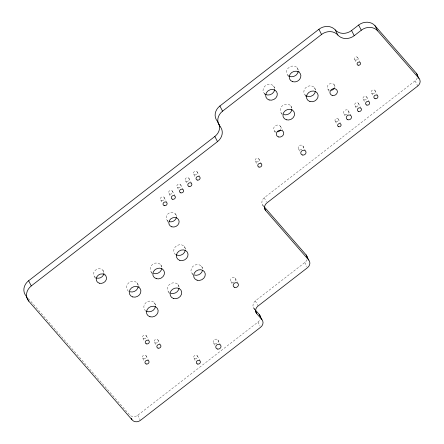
<?xml version="1.0" encoding="UTF-8"?>
<svg xmlns="http://www.w3.org/2000/svg" width="444" height="444" viewBox="0 0 444 444"><rect width="100%" height="100%" fill="white"/><g stroke="black" fill="none" stroke-linecap="round" stroke-linejoin="round"><path stroke-width="0.33" stroke-dasharray="2.22 1.67" d="M263.57 206.51L262.981 205.361A5.994 5.217 -27.2 0 1 264.247 197.747L415.107 80.852A5.994 5.217 -27.2 0 0 417.26 77.811M254.667 309.646L254.079 308.497A5.994 5.217 -27.2 0 1 255.344 300.882L304.845 262.526A5.994 5.217 -27.2 0 0 306.882 259.829M28.372 298.584L129.609 414.896A5.994 5.217 -27.2 0 0 137.773 415.207L257.992 322.061A5.994 5.217 -27.2 0 0 260.145 319.02M254.079 308.497L254.945 309.49M415.107 80.852L417.76 86.025M374.897 90.437L377.555 95.604M357.575 57.398L359.94 61.994M354.756 59.585L356.232 62.454M371.595 92.996L373.071 95.865M366.65 96.825L369.008 101.421M363.347 99.389L364.824 102.259M358.397 103.219L361.055 108.392M355.095 105.777L356.571 108.652M348.34 110.606L350.704 115.201M334.016 84.576L335.492 87.451M344.094 113.903L345.565 116.772M327.983 89.25L329.165 91.547M338.123 118.931L340.481 123.526M335.303 121.118L336.774 123.987M314.369 87.557L315.845 90.426M297.119 67.738L299.478 72.333M304.939 94.861L305.827 96.587M287.69 75.042L288.578 76.768M290.798 105.822L292.274 108.691M273.548 86.003L275.025 88.872M302.869 145.843L305.228 150.438M281.368 113.126L281.962 114.275M298.618 149.134L300.094 152.009M264.119 93.307L264.707 94.455M280.375 126.14L282.734 130.736M274.342 130.814L275.225 132.534M258.791 158.83L261.449 163.997M255.489 161.388L256.965 164.258M304.845 262.526L306.909 266.544M264.247 197.747L266.311 201.765M262.398 204.518L263.581 206.815M197.069 171.806L199.428 176.401M193.767 174.364L195.243 177.239M255.344 300.882L257.703 305.478M188.817 178.199L191.475 183.366M253.496 307.653L254.678 309.951M185.514 180.758L186.991 183.627M257.992 322.061L260.056 326.079M235.27 278.266L237.634 282.861M231.024 281.563L232.501 284.432M180.569 184.593L182.928 189.183M177.267 187.152L178.743 190.021M172.316 190.981L174.975 196.154M169.014 193.545L170.49 196.415M175.485 213.864L176.962 216.733M201.521 266.256L202.997 269.125M164.069 197.375L166.428 201.97M160.767 199.933L162.243 202.808M184.271 246.437L185.747 249.306M167.133 220.335L168.315 222.633M192.091 273.56L192.685 274.708M175.43 254.889L174.842 253.74A5.994 5.217 -27.2 0 1 177.445 245.316A5.994 5.217 -27.2 0 1 185.364 248.906M217.86 339.882L220.218 344.477M213.608 343.173L214.791 345.471M177.95 284.521L179.426 287.39M160.7 264.696L162.177 267.571M168.52 291.825L169.408 293.545M197.347 355.772L200.005 360.944M151.271 272.006L152.153 273.726M194.045 358.33L195.521 361.205M154.379 302.78L155.855 305.655M137.129 282.961L139.488 287.557M145.538 311.238L144.949 310.09A5.994 5.217 -27.2 0 1 147.552 301.659A5.994 5.217 -27.2 0 1 155.472 305.256M157.875 339.899L160.234 344.494M128.288 291.419L127.7 290.271A5.994 5.217 -27.2 0 1 130.297 281.84A5.994 5.217 -27.2 0 1 138.223 285.437M154.573 342.457L156.049 345.327M146.259 335.62L148.324 339.643M142.957 338.184L144.433 341.053M102.886 270.246L105.25 274.842M146.004 355.733L148.662 360.9M142.702 358.291L144.178 361.166M94.533 276.717L95.421 278.438M137.773 415.207L140.138 419.802M329.487 90.204A3.835 3.341 -27.2 0 1 327.578 85.886A3.835 3.341 -27.2 0 1 332.506 83.622A3.835 3.341 -27.2 0 1 334.415 87.94M192.907 274.303A5.994 5.217 -27.2 0 1 194.139 265.418A5.994 5.217 -27.2 0 1 202.614 268.725M275.852 131.768A3.835 3.341 -27.2 0 1 273.937 127.45A3.835 3.341 -27.2 0 1 278.865 125.186A3.835 3.341 -27.2 0 1 280.78 129.504M168.065 221.134A5.311 4.623 -27.2 0 1 169.436 212.87A5.311 4.623 -27.2 0 1 176.423 217.294M95.466 277.511A5.311 4.623 -27.2 0 1 96.842 269.253A5.311 4.623 -27.2 0 1 103.824 273.676M301.909 149.534A2.703 2.353 -27.2 0 1 298.113 147.747A2.703 2.353 -27.2 0 1 301.942 145.216A2.703 2.353 -27.2 0 1 302.297 149.273M152.087 272.744A5.994 5.217 -27.2 0 1 153.319 263.864A5.994 5.217 -27.2 0 1 161.794 267.171M169.336 292.563A5.994 5.217 -27.2 0 1 170.568 283.683A5.994 5.217 -27.2 0 1 179.043 286.991M264.935 94.045A5.994 5.217 -27.2 0 1 266.167 85.165A5.994 5.217 -27.2 0 1 274.642 88.473M282.184 113.864A5.994 5.217 -27.2 0 1 283.416 104.984A5.994 5.217 -27.2 0 1 291.891 108.292M288.506 75.785A5.994 5.217 -27.2 0 1 289.738 66.9A5.994 5.217 -27.2 0 1 298.213 70.208M305.755 95.604A5.994 5.217 -27.2 0 1 306.987 86.719A5.994 5.217 -27.2 0 1 315.462 90.027M372.422 93.518A2.103 1.826 -27.2 0 0 375.285 91.303A2.103 1.826 -27.2 0 0 372.039 90.326A2.103 1.826 -27.2 0 0 372.422 93.518M143.784 338.705A2.103 1.826 -27.2 0 0 146.642 336.485A2.103 1.826 -27.2 0 0 143.401 335.514A2.103 1.826 -27.2 0 0 143.784 338.705M336.008 121.562A1.793 1.56 -27.2 0 0 338.45 119.669A1.793 1.56 -27.2 0 0 335.681 118.837A1.793 1.56 -27.2 0 0 336.008 121.562M155.394 342.979A2.103 1.826 -27.2 0 0 158.258 340.764A2.103 1.826 -27.2 0 0 155.012 339.788A2.103 1.826 -27.2 0 0 155.394 342.979M355.461 60.029A1.793 1.56 -27.2 0 0 357.903 58.136A1.793 1.56 -27.2 0 0 355.133 57.304A1.793 1.56 -27.2 0 0 355.461 60.029M256.316 161.91A2.103 1.826 -27.2 0 0 259.174 159.696A2.103 1.826 -27.2 0 0 255.933 158.719A2.103 1.826 -27.2 0 0 256.316 161.91M232.084 282.234A2.703 2.353 -27.2 0 0 235.764 279.381A2.703 2.353 -27.2 0 0 231.59 278.127A2.703 2.353 -27.2 0 0 232.084 282.234M214.668 343.845A2.703 2.353 -27.2 0 0 218.348 340.998A2.703 2.353 -27.2 0 0 214.174 339.743A2.703 2.353 -27.2 0 0 214.668 343.845M345.155 114.574A2.703 2.353 -27.2 0 0 348.834 111.722A2.703 2.353 -27.2 0 0 344.661 110.467A2.703 2.353 -27.2 0 0 345.155 114.574M364.169 99.911A2.103 1.826 -27.2 0 0 367.033 97.697A2.103 1.826 -27.2 0 0 363.786 96.72A2.103 1.826 -27.2 0 0 364.169 99.911M194.872 358.857A2.103 1.826 -27.2 0 0 197.73 356.637A2.103 1.826 -27.2 0 0 194.489 355.661A2.103 1.826 -27.2 0 0 194.872 358.857M161.588 200.46A2.103 1.826 -27.2 0 0 164.452 198.24A2.103 1.826 -27.2 0 0 161.205 197.264A2.103 1.826 -27.2 0 0 161.588 200.46M355.921 106.305A2.103 1.826 -27.2 0 0 358.78 104.085A2.103 1.826 -27.2 0 0 355.539 103.113A2.103 1.826 -27.2 0 0 355.921 106.305M169.841 194.067A2.103 1.826 -27.2 0 0 172.699 191.847A2.103 1.826 -27.2 0 0 169.458 190.876A2.103 1.826 -27.2 0 0 169.841 194.067M178.088 187.673A2.103 1.826 -27.2 0 0 180.952 185.459A2.103 1.826 -27.2 0 0 177.705 184.482A2.103 1.826 -27.2 0 0 178.088 187.673M186.341 181.28A2.103 1.826 -27.2 0 0 189.2 179.065A2.103 1.826 -27.2 0 0 185.958 178.088A2.103 1.826 -27.2 0 0 186.341 181.28M194.589 174.886A2.103 1.826 -27.2 0 0 197.452 172.672A2.103 1.826 -27.2 0 0 194.206 171.695A2.103 1.826 -27.2 0 0 194.589 174.886M143.523 358.813A2.103 1.826 -27.2 0 0 146.387 356.599A2.103 1.826 -27.2 0 0 143.14 355.622A2.103 1.826 -27.2 0 0 143.523 358.813"/><path stroke-width="0.67" d="M28.76 301.149A11.994 10.44 -27.2 0 1 31.285 285.914L217.505 141.63A11.994 10.44 -27.2 0 0 220.03 126.396L217.377 121.229A11.994 10.44 -27.2 0 1 219.902 105.994L318.903 29.282A11.994 10.44 -27.2 0 1 335.237 29.909A11.994 10.44 -27.2 0 0 351.565 30.531L358.635 25.047A11.994 10.44 -27.2 0 1 374.964 25.674L416.367 73.238L419.025 78.41A5.994 5.217 -27.2 0 1 417.76 86.025L266.899 202.914A5.994 5.217 -27.2 0 0 265.64 210.528L308.763 260.079A5.994 5.217 -27.2 0 1 307.503 267.693L258.003 306.049A5.994 5.217 -27.2 0 0 256.737 313.664L261.91 319.613A5.994 5.217 -27.2 0 1 260.65 327.228L140.432 420.374A5.994 5.217 -27.2 0 1 132.268 420.063L28.76 301.149L26.102 295.976A11.994 10.44 -27.2 0 1 28.627 280.747L214.846 136.458A11.994 10.44 -27.2 0 0 219.297 124.814M220.03 126.396A11.994 10.44 -27.2 0 1 222.561 111.161L321.561 34.454A11.994 10.44 -27.2 0 1 337.89 35.076A11.994 10.44 -27.2 0 0 354.223 35.698L361.294 30.22A11.994 10.44 -27.2 0 1 377.622 30.841L419.025 78.41M264.341 206.926L306.11 254.912A5.994 5.217 -27.2 0 1 306.965 256.377M255.372 309.984L259.257 314.441L261.91 319.613M374.964 25.674L377.622 30.841M358.635 25.047L361.294 30.22M351.565 30.531L354.223 35.698M335.237 29.909L337.89 35.076M318.903 29.282L321.561 34.454M306.11 254.912L308.763 260.079M219.902 105.994L222.561 111.161M264.458 208.23L265.64 210.528M214.846 136.458L217.505 141.63M255.555 311.372L256.737 313.664M131.38 418.342L131.973 419.491M28.627 280.747L31.285 285.914M217.377 121.229A11.994 10.44 -27.2 0 1 217.804 121.761M334.11 88.495A3.835 3.341 -27.2 0 1 331.402 90.282M416.367 73.238A5.994 5.217 -27.2 0 1 417.46 75.708M202.525 270.413A5.994 5.217 -27.2 0 1 194.45 275.052M259.257 314.441A5.994 5.217 -27.2 0 1 260.351 316.916M307.07 256.704A5.994 5.217 -27.2 0 1 307.204 257.381M280.469 130.053A3.835 3.341 -27.2 0 1 277.761 131.84M185.37 250.016A5.994 5.217 -27.2 0 1 176.146 254.789M103.824 273.676A5.311 4.623 -27.2 0 1 96.62 278.038M176.423 217.294A5.311 4.623 -27.2 0 1 169.22 221.656M138.223 286.546A5.994 5.217 -27.2 0 1 130.053 291.764M155.478 306.366A5.994 5.217 -27.2 0 1 146.254 311.139M161.799 268.281A5.994 5.217 -27.2 0 1 153.63 273.498M179.049 288.101A5.994 5.217 -27.2 0 1 170.879 293.318M274.647 89.583A5.994 5.217 -27.2 0 1 265.418 94.356M291.897 109.402A5.994 5.217 -27.2 0 1 283.727 114.619M298.218 71.323A5.994 5.217 -27.2 0 1 288.994 76.091M315.468 91.142A5.994 5.217 -27.2 0 1 306.243 95.91M332.145 95.377A3.835 3.341 -27.2 0 0 337.368 91.331A3.835 3.341 -27.2 0 0 331.446 89.549A3.835 3.341 -27.2 0 0 332.145 95.377M197.108 280.22A5.994 5.217 -27.2 0 0 205.272 273.893A5.994 5.217 -27.2 0 0 196.015 271.112A5.994 5.217 -27.2 0 0 197.108 280.22M278.505 136.935A3.835 3.341 -27.2 0 0 283.733 132.889A3.835 3.341 -27.2 0 0 277.805 131.108A3.835 3.341 -27.2 0 0 278.505 136.935M99.278 283.205A5.311 4.623 -27.2 0 0 106.51 277.6A5.311 4.623 -27.2 0 0 98.313 275.136A5.311 4.623 -27.2 0 0 99.278 283.205M171.878 226.829A5.311 4.623 -27.2 0 0 179.11 221.223A5.311 4.623 -27.2 0 0 170.907 218.759A5.311 4.623 -27.2 0 0 171.878 226.829M234.743 287.401A2.703 2.353 -27.2 0 0 238.422 284.554A2.703 2.353 -27.2 0 0 234.249 283.3A2.703 2.353 -27.2 0 0 234.743 287.401M217.327 349.017A2.703 2.353 -27.2 0 0 221.007 346.165A2.703 2.353 -27.2 0 0 216.833 344.91A2.703 2.353 -27.2 0 0 217.327 349.017M347.813 119.741A2.703 2.353 -27.2 0 0 351.493 116.889A2.703 2.353 -27.2 0 0 347.319 115.634A2.703 2.353 -27.2 0 0 347.813 119.741M302.336 154.978A2.703 2.353 -27.2 0 0 306.016 152.126A2.703 2.353 -27.2 0 0 301.842 150.871A2.703 2.353 -27.2 0 0 302.336 154.978M258.969 167.077A2.103 1.826 -27.2 0 0 261.832 164.863A2.103 1.826 -27.2 0 0 258.586 163.886A2.103 1.826 -27.2 0 0 258.969 167.077M358.119 65.196A1.793 1.56 -27.2 0 0 360.561 63.303A1.793 1.56 -27.2 0 0 357.792 62.471A1.793 1.56 -27.2 0 0 358.119 65.196M338.661 126.734A1.793 1.56 -27.2 0 0 341.103 124.842A1.793 1.56 -27.2 0 0 338.334 124.009A1.793 1.56 -27.2 0 0 338.661 126.734M197.525 364.025A2.103 1.826 -27.2 0 0 200.388 361.81A2.103 1.826 -27.2 0 0 197.142 360.833A2.103 1.826 -27.2 0 0 197.525 364.025M164.247 205.628A2.103 1.826 -27.2 0 0 167.111 203.413A2.103 1.826 -27.2 0 0 163.864 202.436A2.103 1.826 -27.2 0 0 164.247 205.628M358.58 111.472A2.103 1.826 -27.2 0 0 361.438 109.257A2.103 1.826 -27.2 0 0 358.197 108.281A2.103 1.826 -27.2 0 0 358.58 111.472M366.827 105.078A2.103 1.826 -27.2 0 0 369.691 102.864A2.103 1.826 -27.2 0 0 366.444 101.887A2.103 1.826 -27.2 0 0 366.827 105.078M375.08 98.69A2.103 1.826 -27.2 0 0 377.938 96.47A2.103 1.826 -27.2 0 0 374.697 95.493A2.103 1.826 -27.2 0 0 375.08 98.69M172.5 199.234A2.103 1.826 -27.2 0 0 175.358 197.019A2.103 1.826 -27.2 0 0 172.117 196.043A2.103 1.826 -27.2 0 0 172.5 199.234M180.747 192.84A2.103 1.826 -27.2 0 0 183.611 190.626A2.103 1.826 -27.2 0 0 180.364 189.649A2.103 1.826 -27.2 0 0 180.747 192.84M189 186.452A2.103 1.826 -27.2 0 0 191.858 184.232A2.103 1.826 -27.2 0 0 188.617 183.261A2.103 1.826 -27.2 0 0 189 186.452M197.247 180.059A2.103 1.826 -27.2 0 0 200.111 177.839A2.103 1.826 -27.2 0 0 196.864 176.867A2.103 1.826 -27.2 0 0 197.247 180.059M146.181 363.986A2.103 1.826 -27.2 0 0 149.045 361.766A2.103 1.826 -27.2 0 0 145.799 360.794A2.103 1.826 -27.2 0 0 146.181 363.986M146.437 343.872A2.103 1.826 -27.2 0 0 149.301 341.658A2.103 1.826 -27.2 0 0 146.054 340.681A2.103 1.826 -27.2 0 0 146.437 343.872M158.053 348.151A2.103 1.826 -27.2 0 0 160.917 345.932A2.103 1.826 -27.2 0 0 157.67 344.955A2.103 1.826 -27.2 0 0 158.053 348.151M132.712 296.931A5.994 5.217 -27.2 0 0 140.876 290.604A5.994 5.217 -27.2 0 0 131.618 287.823A5.994 5.217 -27.2 0 0 132.712 296.931M149.961 316.75A5.994 5.217 -27.2 0 0 158.131 310.423A5.994 5.217 -27.2 0 0 148.868 307.642A5.994 5.217 -27.2 0 0 149.961 316.75M156.282 278.666A5.994 5.217 -27.2 0 0 164.447 272.339A5.994 5.217 -27.2 0 0 155.189 269.558A5.994 5.217 -27.2 0 0 156.282 278.666M173.537 298.485A5.994 5.217 -27.2 0 0 181.701 292.158A5.994 5.217 -27.2 0 0 172.444 289.377A5.994 5.217 -27.2 0 0 173.537 298.485M179.853 260.4A5.994 5.217 -27.2 0 0 188.023 254.073A5.994 5.217 -27.2 0 0 178.766 251.293A5.994 5.217 -27.2 0 0 179.853 260.4M269.131 99.967A5.994 5.217 -27.2 0 0 277.295 93.64A5.994 5.217 -27.2 0 0 268.037 90.859A5.994 5.217 -27.2 0 0 269.131 99.967M286.38 119.786A5.994 5.217 -27.2 0 0 294.55 113.459A5.994 5.217 -27.2 0 0 285.292 110.678A5.994 5.217 -27.2 0 0 286.38 119.786M292.701 81.702A5.994 5.217 -27.2 0 0 300.871 75.375A5.994 5.217 -27.2 0 0 291.608 72.594A5.994 5.217 -27.2 0 0 292.701 81.702M309.956 101.526A5.994 5.217 -27.2 0 0 318.12 95.199A5.994 5.217 -27.2 0 0 308.863 92.413A5.994 5.217 -27.2 0 0 309.956 101.526"/></g></svg>
